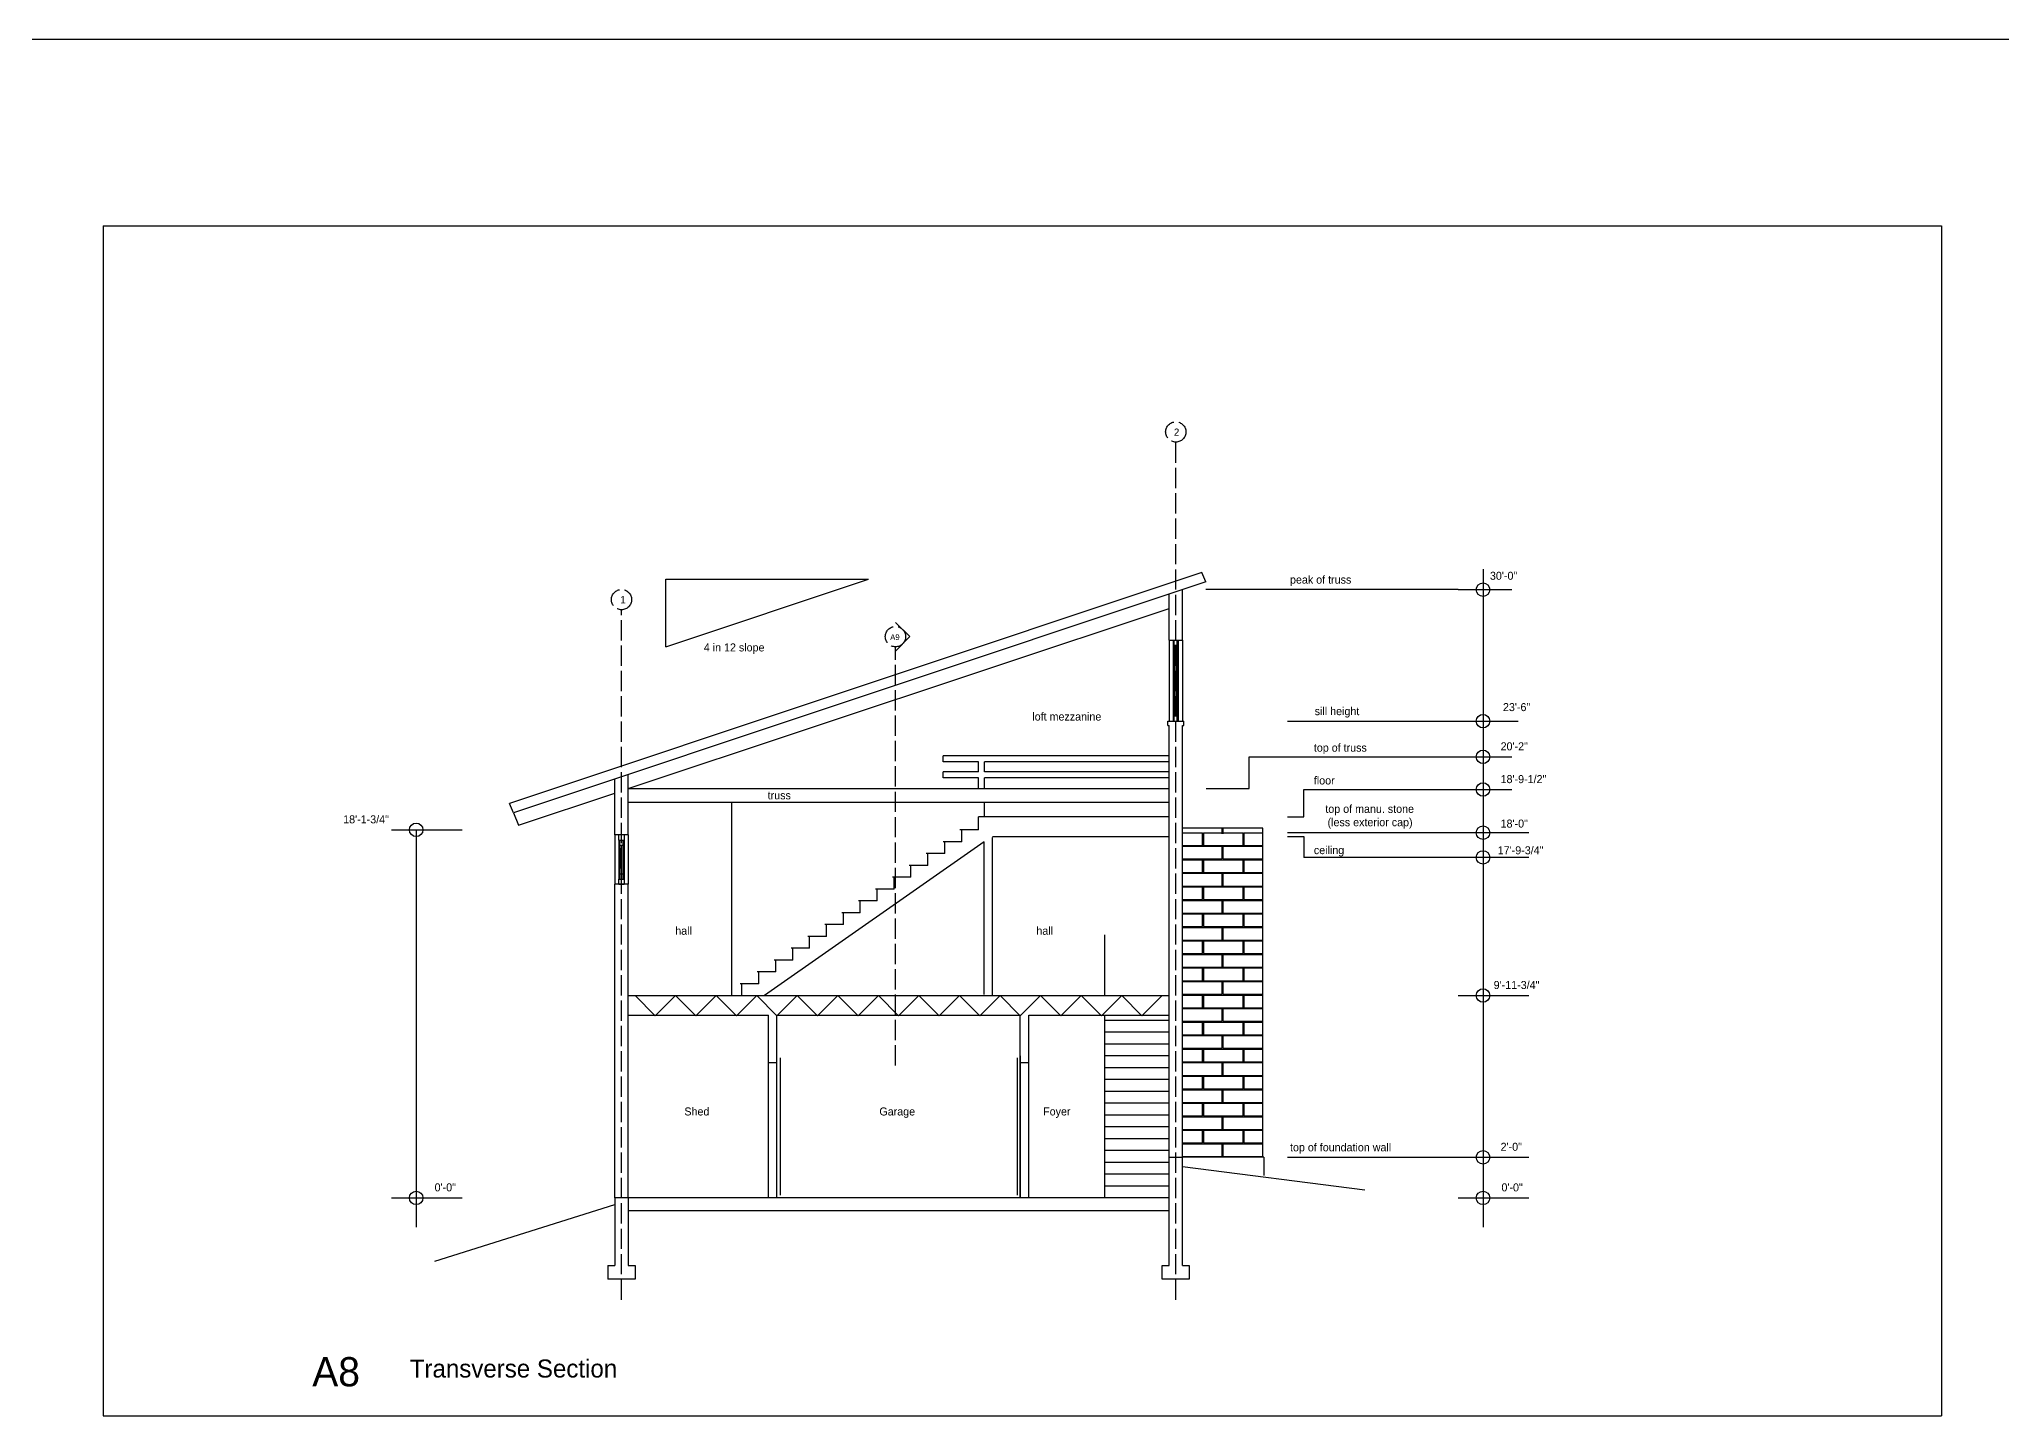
# Model space of a CAD drawing. Header units: inches. Extents: x 967 to 7501, y 257 to 3545.
# Drawn here: x 2128 to 3290, y 2730 to 3545 of the extents above; entities that cross this region are included whole.
import ezdxf

# ---------------------------------------------------------------- set-up
doc = ezdxf.new("R2010")
doc.units = ezdxf.units.IN
doc.header["$MEASUREMENT"] = 0
doc.linetypes.add('ACAD_ISO02W100', pattern=[15, 12, -3])
for name, color, linetype in [('blocks', 251, 'Continuous'), ('const', 7, 'Continuous'), ('e1', 7, 'Continuous'), ('e2', 251, 'Continuous'), ('glass', 172, 'Continuous'), ('grid', 252, 'ACAD_ISO02W100'), ('millwork', 253, 'Continuous'), ('stairs', 140, 'Continuous'), ('walls', 7, 'Continuous')]:
    doc.layers.add(name, color=color, linetype=linetype)

msp = doc.modelspace()

# ---------------------------------------------------------------- linework, layer by layer
for p, q in [((2166, 3434.3), (3254, 3434.3)), ((2166, 3434.3), (2166, 2730.3)), ((3254, 3434.3), (3254, 2730.3)), ((2166, 3235.3), (2166, 2730.3)), ((2796.8, 2883.2), (2804.8, 2883.2)), ((2166, 2730.3), (2836.2, 2730.3)), ((2166, 2730.3), (3254, 2730.3))]:
    msp.add_line(p, q)
at = {"layer": 'blocks'}
for p, q in [((2828.3, 3074.5), (2828.3, 3078)), ((2828.8, 3074.5), (2828.8, 3078)), ((2804.8, 3075.2), (2816.6, 3075.2)), ((2804.8, 3067.7), (2816.6, 3067.7)), ((2804.8, 3067.2), (2828.3, 3067.2)), ((2816.6, 3067.7), (2816.6, 3075.2)), ((2817.1, 3075.2), (2840.6, 3075.2)), ((2817.1, 3075.2), (2817.1, 3067.7)), ((2817.1, 3067.7), (2840.6, 3067.7)), ((2828.3, 3059.7), (2828.3, 3067.2)), ((2828.8, 3067.2), (2852.3, 3067.2)), ((2828.8, 3059.7), (2828.8, 3067.2)), ((2840.6, 3067.7), (2840.6, 3075.2)), ((2841.1, 3075.2), (2852.3, 3075.2)), ((2841.1, 3075.2), (2841.1, 3067.7)), ((2841.1, 3067.7), (2852.3, 3067.7)), ((2804.8, 3059.7), (2828.3, 3059.7)), ((2804.8, 3059.2), (2816.6, 3059.2)), ((2816.6, 3051.7), (2816.6, 3059.2)), ((2817.1, 3059.2), (2840.6, 3059.2)), ((2817.1, 3059.2), (2817.1, 3051.7)), ((2828.8, 3059.7), (2852.3, 3059.7)), ((2840.6, 3051.7), (2840.6, 3059.2)), ((2841.1, 3059.2), (2852.3, 3059.2)), ((2841.1, 3059.2), (2841.1, 3051.7)), ((2804.8, 3051.7), (2816.6, 3051.7)), ((2804.8, 3051.2), (2828.3, 3051.2)), ((2804.8, 3043.7), (2828.3, 3043.7)), ((2804.8, 3043.2), (2816.6, 3043.2)), ((2816.6, 3035.7), (2816.6, 3043.2)), ((2817.1, 3051.7), (2840.6, 3051.7)), ((2817.1, 3043.2), (2840.6, 3043.2)), ((2817.1, 3043.2), (2817.1, 3035.7)), ((2828.3, 3043.7), (2828.3, 3051.2)), ((2828.8, 3051.2), (2852.3, 3051.2)), ((2828.8, 3043.7), (2828.8, 3051.2)), ((2828.8, 3043.7), (2852.3, 3043.7)), ((2840.6, 3035.7), (2840.6, 3043.2)), ((2841.1, 3051.7), (2852.3, 3051.7)), ((2841.1, 3043.2), (2852.3, 3043.2)), ((2841.1, 3043.2), (2841.1, 3035.7)), ((2804.8, 3035.7), (2816.6, 3035.7)), ((2804.8, 3035.2), (2828.3, 3035.2)), ((2817.1, 3035.7), (2840.6, 3035.7)), ((2828.3, 3027.7), (2828.3, 3035.2)), ((2828.8, 3035.2), (2852.3, 3035.2)), ((2828.8, 3027.7), (2828.8, 3035.2)), ((2841.1, 3035.7), (2852.3, 3035.7)), ((2804.8, 3027.7), (2828.3, 3027.7)), ((2804.8, 3027.2), (2816.6, 3027.2)), ((2804.8, 3019.7), (2816.6, 3019.7)), ((2816.6, 3019.7), (2816.6, 3027.2)), ((2817.1, 3027.2), (2840.6, 3027.2)), ((2817.1, 3027.2), (2817.1, 3019.7)), ((2817.1, 3019.7), (2840.6, 3019.7)), ((2828.8, 3027.7), (2852.3, 3027.7)), ((2840.6, 3019.7), (2840.6, 3027.2)), ((2841.1, 3027.2), (2852.3, 3027.2)), ((2841.1, 3027.2), (2841.1, 3019.7)), ((2841.1, 3019.7), (2852.3, 3019.7)), ((2804.8, 3019.2), (2828.3, 3019.2)), ((2804.8, 3011.7), (2828.3, 3011.7)), ((2804.8, 3011.2), (2816.6, 3011.2)), ((2816.6, 3003.7), (2816.6, 3011.2)), ((2817.1, 3011.2), (2840.6, 3011.2)), ((2817.1, 3011.2), (2817.1, 3003.7)), ((2828.3, 3011.7), (2828.3, 3019.2)), ((2828.8, 3019.2), (2852.3, 3019.2)), ((2828.8, 3011.7), (2828.8, 3019.2)), ((2828.8, 3011.7), (2852.3, 3011.7)), ((2840.6, 3003.7), (2840.6, 3011.2)), ((2841.1, 3011.2), (2852.3, 3011.2)), ((2841.1, 3011.2), (2841.1, 3003.7)), ((2804.8, 3003.7), (2816.6, 3003.7)), ((2804.8, 3003.2), (2828.3, 3003.2)), ((2817.1, 3003.7), (2840.6, 3003.7)), ((2828.3, 2995.7), (2828.3, 3003.2)), ((2828.8, 3003.2), (2852.3, 3003.2)), ((2828.8, 2995.7), (2828.8, 3003.2)), ((2841.1, 3003.7), (2852.3, 3003.7)), ((2804.8, 2995.7), (2828.3, 2995.7)), ((2804.8, 2995.2), (2816.6, 2995.2)), ((2804.8, 2987.7), (2816.6, 2987.7)), ((2804.8, 2987.2), (2828.3, 2987.2)), ((2816.6, 2987.7), (2816.6, 2995.2)), ((2817.1, 2995.2), (2840.6, 2995.2)), ((2817.1, 2995.2), (2817.1, 2987.7)), ((2817.1, 2987.7), (2840.6, 2987.7)), ((2828.3, 2979.7), (2828.3, 2987.2)), ((2828.8, 2995.7), (2852.3, 2995.7)), ((2828.8, 2987.2), (2852.3, 2987.2)), ((2828.8, 2979.7), (2828.8, 2987.2)), ((2840.6, 2987.7), (2840.6, 2995.2)), ((2841.1, 2995.2), (2852.3, 2995.2)), ((2841.1, 2995.2), (2841.1, 2987.7)), ((2841.1, 2987.7), (2852.3, 2987.7)), ((2804.8, 2979.7), (2828.3, 2979.7)), ((2804.8, 2979.2), (2816.6, 2979.2)), ((2816.6, 2971.7), (2816.6, 2979.2)), ((2817.1, 2979.2), (2840.6, 2979.2)), ((2817.1, 2979.2), (2817.1, 2971.7)), ((2828.8, 2979.7), (2852.3, 2979.7)), ((2840.6, 2971.7), (2840.6, 2979.2)), ((2841.1, 2979.2), (2852.3, 2979.2)), ((2841.1, 2979.2), (2841.1, 2971.7)), ((2804.8, 2971.7), (2816.6, 2971.7)), ((2804.8, 2971.2), (2828.3, 2971.2)), ((2804.8, 2963.7), (2828.3, 2963.7)), ((2804.8, 2963.2), (2816.6, 2963.2)), ((2816.6, 2955.7), (2816.6, 2963.2)), ((2817.1, 2971.7), (2840.6, 2971.7)), ((2817.1, 2963.2), (2840.6, 2963.2)), ((2817.1, 2963.2), (2817.1, 2955.7)), ((2828.3, 2963.7), (2828.3, 2971.2)), ((2828.8, 2971.2), (2852.3, 2971.2)), ((2828.8, 2963.7), (2828.8, 2971.2)), ((2828.8, 2963.7), (2852.3, 2963.7)), ((2840.6, 2955.7), (2840.6, 2963.2)), ((2841.1, 2971.7), (2852.3, 2971.7)), ((2841.1, 2963.2), (2852.3, 2963.2)), ((2841.1, 2963.2), (2841.1, 2955.7)), ((2804.8, 2955.7), (2816.6, 2955.7)), ((2804.8, 2955.2), (2828.3, 2955.2)), ((2817.1, 2955.7), (2840.6, 2955.7)), ((2828.3, 2947.7), (2828.3, 2955.2)), ((2828.8, 2955.2), (2852.3, 2955.2)), ((2828.8, 2947.7), (2828.8, 2955.2)), ((2841.1, 2955.7), (2852.3, 2955.7)), ((2804.8, 2947.7), (2828.3, 2947.7)), ((2804.8, 2947.2), (2816.6, 2947.2)), ((2804.8, 2939.7), (2816.6, 2939.7)), ((2804.8, 2939.2), (2828.3, 2939.2)), ((2816.6, 2939.7), (2816.6, 2947.2)), ((2817.1, 2947.2), (2840.6, 2947.2)), ((2817.1, 2947.2), (2817.1, 2939.7)), ((2817.1, 2939.7), (2840.6, 2939.7)), ((2828.3, 2931.7), (2828.3, 2939.2)), ((2828.8, 2947.7), (2852.3, 2947.7)), ((2828.8, 2939.2), (2852.3, 2939.2)), ((2828.8, 2931.7), (2828.8, 2939.2)), ((2840.6, 2939.7), (2840.6, 2947.2)), ((2841.1, 2947.2), (2852.3, 2947.2)), ((2841.1, 2947.2), (2841.1, 2939.7)), ((2841.1, 2939.7), (2852.3, 2939.7)), ((2804.8, 2931.7), (2828.3, 2931.7)), ((2804.8, 2931.2), (2816.6, 2931.2)), ((2816.6, 2923.7), (2816.6, 2931.2)), ((2817.1, 2931.2), (2840.6, 2931.2)), ((2817.1, 2931.2), (2817.1, 2923.7)), ((2828.8, 2931.7), (2852.3, 2931.7)), ((2840.6, 2923.7), (2840.6, 2931.2)), ((2841.1, 2931.2), (2852.3, 2931.2)), ((2841.1, 2931.2), (2841.1, 2923.7)), ((2804.8, 2923.7), (2816.6, 2923.7)), ((2804.8, 2923.2), (2828.3, 2923.2)), ((2804.8, 2915.7), (2828.3, 2915.7)), ((2804.8, 2915.2), (2816.6, 2915.2)), ((2816.6, 2907.7), (2816.6, 2915.2)), ((2817.1, 2923.7), (2840.6, 2923.7)), ((2817.1, 2915.2), (2840.6, 2915.2)), ((2817.1, 2915.2), (2817.1, 2907.7)), ((2828.3, 2915.7), (2828.3, 2923.2)), ((2828.8, 2923.2), (2852.3, 2923.2)), ((2828.8, 2915.7), (2828.8, 2923.2)), ((2828.8, 2915.7), (2852.3, 2915.7)), ((2840.6, 2907.7), (2840.6, 2915.2)), ((2841.1, 2923.7), (2852.3, 2923.7)), ((2841.1, 2915.2), (2852.3, 2915.2)), ((2841.1, 2915.2), (2841.1, 2907.7)), ((2804.8, 2907.7), (2816.6, 2907.7)), ((2804.8, 2907.2), (2828.3, 2907.2)), ((2817.1, 2907.7), (2840.6, 2907.7)), ((2828.3, 2899.7), (2828.3, 2907.2)), ((2828.8, 2899.7), (2828.8, 2907.2)), ((2828.8, 2907.2), (2852.3, 2907.2)), ((2841.1, 2907.7), (2852.3, 2907.7)), ((2804.8, 2899.7), (2828.3, 2899.7)), ((2804.8, 2899.2), (2816.6, 2899.2)), ((2804.8, 2891.7), (2816.6, 2891.7)), ((2816.6, 2891.7), (2816.6, 2899.2)), ((2817.1, 2899.2), (2840.6, 2899.2)), ((2817.1, 2899.2), (2817.1, 2891.7)), ((2817.1, 2891.7), (2840.6, 2891.7)), ((2828.8, 2899.7), (2852.3, 2899.7)), ((2840.6, 2891.7), (2840.6, 2899.2)), ((2841.1, 2899.2), (2841.1, 2891.7)), ((2841.1, 2899.2), (2852.3, 2899.2)), ((2841.1, 2891.7), (2852.3, 2891.7)), ((2804.8, 2891.2), (2828.3, 2891.2)), ((2804.8, 2883.7), (2828.3, 2883.7)), ((2828.3, 2883.7), (2828.3, 2891.2)), ((2828.8, 2891.2), (2852.3, 2891.2)), ((2828.8, 2883.7), (2828.8, 2891.2)), ((2828.8, 2883.7), (2852.3, 2883.7))]:
    msp.add_line(p, q, dxfattribs=at)
at = {"layer": 'e1'}
for p, q in [((966.9, 3544.6), (6357.7, 3544.6)), ((2687.4, 2979.6), (2687.4, 3069.9)), ((2692.4, 2978.9), (2692.4, 3072.3)), ((2559.8, 2859.2), (2559.8, 2939.2)), ((2564.8, 2859.2), (2564.8, 2939.2)), ((2708.8, 2859.2), (2708.8, 2939.2)), ((2713.8, 2859.2), (2713.8, 2939.2))]:
    msp.add_line(p, q, dxfattribs=at)
at = {"layer": 'e2'}
for p, q in [((2982.6, 3231.2), (2982.6, 2841.8)), ((2967.9, 3219), (2818.5, 3219)), ((2967.9, 3219), (2999.7, 3219)), ((2476.8, 3101.3), (2796.8, 3207.9)), ((2796.8, 3189.2), (2796.8, 3141.2)), ((2796.8, 3188.7), (2796.8, 3185.7)), ((2799.3, 3189.2), (2799.3, 3141.2)), ((2799.9, 3186.2), (2799.9, 3144.2)), ((2801.7, 3186.2), (2801.7, 3144.2)), ((2802.3, 3189.2), (2802.3, 3141.2)), ((2804.8, 3189.2), (2804.8, 3141.2)), ((2866.9, 3141.2), (3003.3, 3141.2)), ((2796.8, 3120.7), (2663.1, 3120.7)), ((2663.1, 3117.2), (2663.1, 3120.7)), ((2684.1, 3117.2), (2663.1, 3117.2)), ((2684.1, 3111.2), (2684.1, 3117.2)), ((2796.8, 3117.2), (2687.6, 3117.2)), ((2687.6, 3111.2), (2687.6, 3117.2)), ((2844.2, 3120.1), (2999.7, 3120.1)), ((2844.2, 3101.3), (2844.2, 3120.1)), ((2476.8, 3101.3), (2796.8, 3101.3)), ((2663.1, 3107.7), (2663.1, 3111.2)), ((2684.1, 3111.2), (2663.1, 3111.2)), ((2684.1, 3107.7), (2663.1, 3107.7)), ((2684.1, 3101.3), (2684.1, 3107.7)), ((2796.8, 3111.2), (2687.6, 3111.2)), ((2796.8, 3107.7), (2687.6, 3107.7)), ((2687.6, 3101.3), (2687.6, 3107.7)), ((2818.8, 3101.3), (2844.2, 3101.3)), ((2876.5, 3100.8), (2999.7, 3100.8)), ((2876.5, 3084.7), (2876.5, 3100.8)), ((2411.9, 3079.6), (2468.8, 3098.6)), ((2476.8, 3093.3), (2796.8, 3093.3)), ((2687.6, 3084.7), (2687.6, 3093.3)), ((2408.8, 3087), (2411.9, 3079.6)), ((2852.3, 3078), (2804.8, 3078)), ((2852.3, 2883.7), (2852.3, 3078)), ((2866.9, 3084.7), (2876.5, 3084.7)), ((2336.6, 3076.9), (2378.5, 3076.9)), ((2351.3, 3076.9), (2351.3, 2841.8)), ((2468.8, 3073.9), (2468.8, 3044.7)), ((2471.3, 3070.9), (2471.3, 3047.7)), ((2471.9, 3067.9), (2471.9, 3050.7)), ((2473.7, 3067.9), (2473.7, 3050.7)), ((2474.3, 3070.9), (2474.3, 3047.7)), ((2476.8, 3073.9), (2476.8, 3044.7)), ((3009.8, 3075.2), (2866.9, 3075.2)), ((2866.9, 3072.9), (2876.5, 3072.9)), ((2876.5, 3072.9), (2876.5, 3060.6)), ((2890.9, 3060.6), (2876.5, 3060.6)), ((3009.8, 3060.6), (2876.5, 3060.6)), ((2758.8, 2978.9), (2758.8, 3014.9)), ((2480.8, 2978.9), (2492.8, 2966.9)), ((2492.8, 2966.9), (2504.8, 2978.9)), ((2504.8, 2978.9), (2516.8, 2966.9)), ((2516.8, 2966.9), (2528.8, 2978.9)), ((2528.8, 2978.9), (2540.8, 2966.9)), ((2540.8, 2966.9), (2552.8, 2978.9)), ((2552.8, 2978.9), (2564.8, 2966.9)), ((2564.8, 2966.9), (2576.8, 2978.9)), ((2576.8, 2978.9), (2588.8, 2966.9)), ((2588.8, 2966.9), (2600.8, 2978.9)), ((2600.8, 2978.9), (2612.8, 2966.9)), ((2612.8, 2966.9), (2624.8, 2978.9)), ((2624.8, 2978.9), (2636.8, 2966.9)), ((2636.8, 2966.9), (2648.8, 2978.9)), ((2648.8, 2978.9), (2660.8, 2966.9)), ((2660.8, 2966.9), (2672.8, 2978.9)), ((2672.8, 2978.9), (2684.8, 2966.9)), ((2684.8, 2966.9), (2696.8, 2978.9)), ((2696.8, 2978.9), (2708.8, 2966.9)), ((2708.8, 2966.9), (2720.8, 2978.9)), ((2720.8, 2978.9), (2732.8, 2966.9)), ((2732.8, 2966.9), (2744.8, 2978.9)), ((2744.8, 2978.9), (2756.8, 2966.9)), ((2756.8, 2966.9), (2768.8, 2978.9)), ((2768.8, 2978.9), (2780.8, 2966.9)), ((2780.8, 2966.9), (2792.8, 2978.9)), ((2967.9, 2978.9), (3009.8, 2978.9)), ((2852.8, 2883.2), (2804.8, 2883.2)), ((2852.8, 2883.2), (2852.8, 2872.5)), ((2866.9, 2883.2), (3009.8, 2883.2)), ((2336.6, 2859.2), (2378.5, 2859.2)), ((2967.9, 2859.2), (3009.8, 2859.2))]:
    msp.add_line(p, q, dxfattribs=at)
for centre in [(2982.6, 3219), (2982.6, 3141.2), (2982.6, 3120.1), (2982.6, 3100.8), (2351.3, 3076.9), (2982.6, 3075.2), (2982.6, 3060.6), (2982.6, 2978.9), (2982.6, 2883.2), (2351.3, 2859.2), (2982.6, 2859.2)]:
    msp.add_circle(centre, 4, dxfattribs=at)
at = {"layer": 'glass'}
for p, q in [((2800.8, 3186.2), (2800.8, 3144.2)), ((2472.8, 3067.9), (2472.8, 3050.7))]:
    msp.add_line(p, q, dxfattribs=at)
at = {"layer": 'grid'}
for p, q in [((2800.8, 2799), (2800.8, 3306.3)), ((2472.8, 2799), (2472.8, 3207.1)), ((2634.9, 2937.5), (2634.9, 3185.2))]:
    msp.add_line(p, q, dxfattribs=at)
for centre in [(2800.8, 3312.3), (2472.8, 3213.1), (2634.9, 3191.2)]:
    msp.add_circle(centre, 6, dxfattribs=at)
at = {"layer": 'millwork'}
for p, q in [((2499, 3215.2), (2499, 3225.2)), ((2499, 3225.2), (2619, 3225.2)), ((2499, 3185.2), (2619, 3225.2)), ((2499, 3205.2), (2499, 3215.2)), ((2499, 3195.2), (2499, 3205.2)), ((2499, 3185.2), (2499, 3195.2)), ((2538.1, 2978.9), (2538.1, 3093.3)), ((2758.8, 2859.2), (2758.8, 2967.2))]:
    msp.add_line(p, q, dxfattribs=at)
at = {"layer": 'stairs'}
for p, q in [((2684.1, 3076.9), (2684.1, 3084.7)), ((2674.1, 3069.9), (2663.1, 3069.9)), ((2664.1, 3062.9), (2664.1, 3069.9)), ((2684.1, 3076.9), (2673.1, 3076.9)), ((2674.1, 3069.9), (2674.1, 3076.9)), ((2654.1, 3055.9), (2643.1, 3055.9)), ((2644.1, 3048.9), (2644.1, 3055.9)), ((2664.1, 3062.9), (2653.1, 3062.9)), ((2654.1, 3055.9), (2654.1, 3062.9)), ((2644.1, 3048.9), (2633.1, 3048.9)), ((2634.1, 3041.9), (2634.1, 3048.9)), ((2624.1, 3034.9), (2613.1, 3034.9)), ((2614.1, 3027.9), (2614.1, 3034.9)), ((2634.1, 3041.9), (2623.1, 3041.9)), ((2624.1, 3034.9), (2624.1, 3041.9)), ((2604.1, 3020.9), (2593.1, 3020.9)), ((2594.1, 3013.9), (2594.1, 3020.9)), ((2614.1, 3027.9), (2603.1, 3027.9)), ((2604.1, 3020.9), (2604.1, 3027.9)), ((2594.1, 3013.9), (2583.1, 3013.9)), ((2584.1, 3006.9), (2584.1, 3013.9)), ((2574.1, 2999.9), (2563.1, 2999.9)), ((2564.1, 2992.9), (2564.1, 2999.9)), ((2584.1, 3006.9), (2573.1, 3006.9)), ((2574.1, 2999.9), (2574.1, 3006.9)), ((2554.1, 2985.9), (2543.1, 2985.9)), ((2544.1, 2978.9), (2544.1, 2985.9)), ((2564.1, 2992.9), (2553.1, 2992.9)), ((2554.1, 2985.9), (2554.1, 2992.9)), ((2796.8, 2964.2), (2758.8, 2964.2)), ((2796.8, 2957.2), (2758.8, 2957.2)), ((2796.8, 2950.2), (2758.8, 2950.2)), ((2796.8, 2943.2), (2758.8, 2943.2)), ((2796.8, 2936.2), (2758.8, 2936.2)), ((2796.8, 2929.2), (2758.8, 2929.2)), ((2796.8, 2922.2), (2758.8, 2922.2)), ((2796.8, 2915.2), (2758.8, 2915.2)), ((2796.8, 2908.2), (2758.8, 2908.2)), ((2796.8, 2901.2), (2758.8, 2901.2)), ((2796.8, 2894.2), (2758.8, 2894.2)), ((2796.8, 2887.2), (2758.8, 2887.2)), ((2796.8, 2880.2), (2758.8, 2880.2)), ((2796.8, 2873.2), (2758.8, 2873.2)), ((2796.8, 2866.2), (2758.8, 2866.2))]:
    msp.add_line(p, q, dxfattribs=at)
at = {"layer": 'walls'}
for p, q in [((2816.2, 3229.1), (2406.5, 3092.6)), ((2818.5, 3223.6), (2816.2, 3229.1)), ((2818.5, 3223.6), (2408.8, 3087)), ((2804.8, 3189.2), (2804.8, 3219)), ((2796.8, 3189.2), (2796.8, 3216.4)), ((2634.9, 3199.6), (2643.4, 3191.2)), ((2634.9, 3182.7), (2643.4, 3191.2)), ((2796.8, 3189.2), (2804.8, 3189.2)), ((2799.3, 3189.2), (2802.3, 3189.2)), ((2799.9, 3186.2), (2799.9, 3189.2)), ((2799.9, 3186.2), (2801.7, 3186.2)), ((2801.7, 3186.2), (2801.7, 3189.2)), ((2796.1, 3138.7), (2796.1, 3141.2)), ((2796.1, 3141.2), (2805.6, 3141.2)), ((2796.1, 3138.7), (2796.8, 3138.7)), ((2796.8, 2883.2), (2796.8, 3138.7)), ((2799.9, 3141.2), (2799.9, 3144.2)), ((2801.7, 3144.2), (2799.9, 3144.2)), ((2801.7, 3141.2), (2801.7, 3144.2)), ((2804.8, 2883.2), (2804.8, 3138.7)), ((2804.8, 3138.7), (2805.6, 3138.7)), ((2805.6, 3138.7), (2805.6, 3141.2)), ((2468.8, 3073.9), (2468.8, 3107)), ((2476.8, 3073.9), (2476.8, 3109.7)), ((2408.8, 3087), (2406.5, 3092.6)), ((2796.8, 3084.7), (2684.1, 3084.7)), ((2476.8, 3073.9), (2468.8, 3073.9)), ((2471.3, 3070.9), (2471.3, 3073.9)), ((2471.3, 3070.9), (2474.3, 3070.9)), ((2471.9, 3067.9), (2471.9, 3070.9)), ((2471.9, 3067.9), (2473.7, 3067.9)), ((2473.7, 3067.9), (2473.7, 3070.9)), ((2474.3, 3073.9), (2474.3, 3070.9)), ((2687.4, 3069.9), (2557.4, 2978.9)), ((2692.4, 3072.9), (2796.8, 3072.9)), ((2468.8, 2859.2), (2468.8, 3044.7)), ((2476.8, 3044.7), (2468.8, 3044.7)), ((2471.3, 3047.7), (2474.3, 3047.7)), ((2471.3, 3044.7), (2471.3, 3047.7)), ((2471.3, 3044.7), (2474.3, 3044.7)), ((2471.9, 3047.7), (2471.9, 3050.7)), ((2473.7, 3050.7), (2471.9, 3050.7)), ((2473.7, 3047.7), (2473.7, 3050.7)), ((2474.3, 3047.7), (2474.3, 3044.7)), ((2476.8, 2859.2), (2476.8, 3044.7)), ((2476.8, 2978.9), (2796.8, 2978.9)), ((2476.8, 2967.2), (2559.8, 2967.2)), ((2559.8, 2939.2), (2559.8, 2967.2)), ((2564.8, 2967.2), (2708.8, 2967.2)), ((2564.8, 2939.2), (2564.8, 2967.2)), ((2708.8, 2939.2), (2708.8, 2967.2)), ((2713.8, 2967.2), (2796.8, 2967.2)), ((2713.8, 2939.2), (2713.8, 2967.2)), ((2559.8, 2939.2), (2564.8, 2939.2)), ((2566.6, 2942.1), (2566.6, 2860.9)), ((2707, 2942.1), (2707, 2860.9)), ((2708.8, 2943.2), (2708.8, 2859.2)), ((2708.8, 2939.2), (2713.8, 2939.2)), ((2796.8, 2819.2), (2796.8, 2883.2)), ((2804.8, 2819.2), (2804.8, 2883.2)), ((2804.8, 2877.8), (2912.7, 2864)), ((2796.8, 2859.2), (2468.8, 2859.2)), ((2468.8, 2859.2), (2468.8, 2839.7)), ((2476.8, 2859.2), (2476.8, 2819.2)), ((2362.3, 2821.7), (2468.8, 2855.2)), ((2468.8, 2856.4), (2468.8, 2819.2)), ((2476.8, 2851.7), (2796.8, 2851.7)), ((2464.8, 2819.2), (2468.8, 2819.2)), ((2464.8, 2819.2), (2464.8, 2811.2)), ((2480.8, 2811.2), (2464.8, 2811.2)), ((2468.8, 2811.2), (2464.8, 2811.2)), ((2476.8, 2819.2), (2480.8, 2819.2)), ((2480.8, 2819.2), (2480.8, 2811.2)), ((2792.8, 2819.2), (2796.8, 2819.2)), ((2792.8, 2811.2), (2792.8, 2819.2)), ((2808.8, 2811.2), (2792.8, 2811.2)), ((2804.8, 2819.2), (2808.8, 2819.2)), ((2808.8, 2819.2), (2808.8, 2811.2))]:
    msp.add_line(p, q, dxfattribs=at)

# ---------------------------------------------------------------- texts
at = {"layer": 'const', "attachment_point": 1}
for s, insert, char_height, width in [('2', (2799.7, 3314.3), 4.26, 1625.197), ('30\'-0"', (2986.7, 3229.6), 4.74, 1805.775), ('peak of truss', (2868.4, 3227.3), 4.736, 1805.775), ('1', (2472.1, 3215.2), 4.26, 1625.197), ('4 in 12 slope', (2521.5, 3187.2), 4.736, 1805.775), ('A9', (2631.8, 3192.6), 3.41, 1300.158), ('sill height', (2883, 3149.5), 4.736, 1805.775), ('23\'-6"', (2994.4, 3151.9), 4.74, 1805.775), ('loft mezzanine', (2715.9, 3146.3), 4.736, 1805.775), ('top of truss', (2882.5, 3127.9), 4.736, 1805.775), ('20\'-2"', (2993, 3128.7), 4.74, 1805.775), ('floor', (2882.5, 3108.5), 4.74, 1805.775), ('18\'-9-1/2"', (2993, 3109.3), 4.74, 1805.775), ('truss', (2559.3, 3099.7), 4.74, 1805.775), ('top of manu. stone', (2889.3, 3091.7), 4.736, 1805.775), ('18\'-1-3/4"', (2308.1, 3085.5), 4.74, 1805.775), ('(less exterior cap)', (2890.6, 3083.8), 4.736, 1805.775), ('18\'-0"', (2993, 3083), 4.74, 1805.775), ('\\Pceiling', (2882.5, 3075.2), 4.74, 1805.775), ('\\P17\'-9-3/4"', (2991.3, 3075.1), 4.74, 1805.775), ('hall', (2504.6, 3019.6), 4.74, 1805.775), ('hall', (2718.3, 3019.6), 4.74, 1805.775), ('9\'-11-3/4"', (2988.9, 2987.5), 4.74, 1805.775), ('Shed', (2510, 2912.7), 4.74, 1805.775), ('Garage', (2625.4, 2912.7), 4.74, 1805.775), ('Foyer', (2722.3, 2912.7), 4.74, 1805.775), ('top of foundation wall', (2868.4, 2891.5), 4.736, 1805.775), ('2\'-0"', (2993, 2891.8), 4.74, 1805.775), ('0\'-0"', (2362.2, 2867.8), 4.74, 1805.775), ('0\'-0"', (2993.5, 2867.8), 4.74, 1805.775), ('A8', (2289.8, 2765), 17.26, 6582.049), ('Transverse Section', (2347.5, 2763.6), 10.656, 4062.993)]:
    msp.add_mtext(s, dxfattribs=dict(at, insert=insert, char_height=char_height, width=width))

doc.saveas('drawing.dxf')
